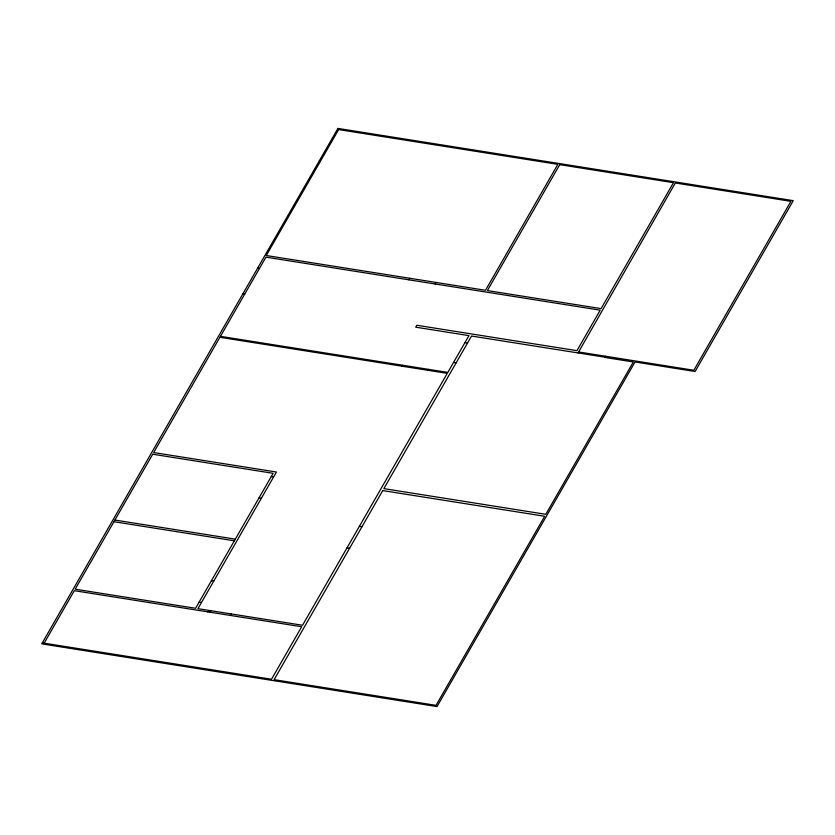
<?xml version="1.0" encoding="UTF-8"?>
<svg xmlns="http://www.w3.org/2000/svg" width="835" height="835" viewBox="0 0 835 835"><rect width="100%" height="100%" fill="white"/><g stroke="black" fill="none" stroke-linecap="round" stroke-linejoin="round"><path stroke-width="1.25" d="M44.151 643.18L74.305 590.689L301.675 626.751L271.511 679.241L42.314 642.887M209.909 612.201L210.775 610.698L207.508 611.815M408.91 279.829L409.797 278.285M230.481 615.458L231.347 613.965M435.129 283.983L436.016 282.439M402.032 366.2L402.585 365.239M428.011 370.312L428.564 369.362M578.592 351.973L675.317 182.99L790.912 201.329L693.843 370.26L578.592 351.973L578.123 352.944M605.448 356.232L604.759 357.432L633.337 361.962L545.798 514.318L383.86 488.632L471.545 336.035L604.895 357.192M257.587 268.244L259.414 268.526M242.881 293.847L244.707 294.129M464.97 342.559L467.558 342.976M453.551 362.442L456.14 362.849M220.45 336.348L447.821 372.41L468.957 335.628L415.715 327.184L416.822 325.264L576.943 350.669L600.208 310.171L265.958 257.149L153.682 452.56L276.437 472.025L197.926 608.663L302.541 625.258L447.268 373.37L219.897 337.298M271.291 476.514L273.64 476.889M259.038 497.837L261.397 498.213M359.374 526.353L361.962 526.76M347.016 547.843L349.604 548.251M114.896 520.048L235.303 539.149M113.946 521.698L234.353 540.809M211.422 580.711L213.781 581.087M199.127 602.118L201.475 602.494M337.924 128.423L41.75 643.868L437.018 706.577L635.028 361.972L695.085 371.502L793.25 200.661L337.924 128.423M338.634 129.582L266.271 255.52L485.49 290.288L557.843 164.359L338.634 129.582M152.721 454.219L75.171 589.186L195.578 608.287L273.128 473.32L152.721 454.219M559.732 164.662L487.369 290.59L601.096 308.626L673.459 182.698L559.732 164.662M382.743 490.583L274.099 679.659L436.037 705.345L544.681 516.27L382.743 490.583"/></g></svg>
